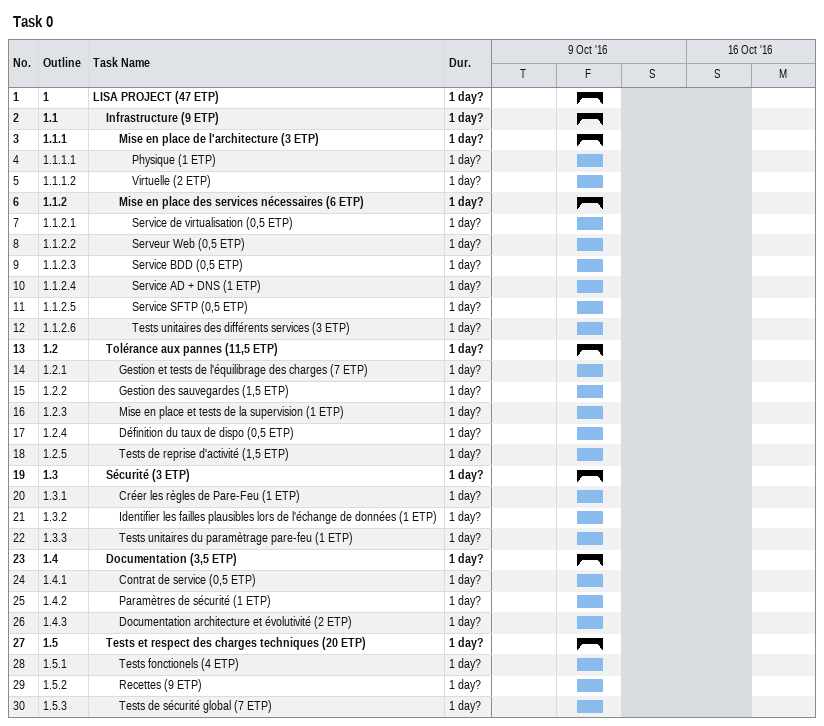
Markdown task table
Task 0

| ID | WBS | Task | Duration | Start | Finish |
|---|---|---|---|---|---|
| 1 | 1 | **LISA PROJECT (47 ETP)** | 1d? | 2016-10-14 | 2016-10-14 |
| 2 | 1.1 | **Infrastructure (9 ETP)** | 1d? | 2016-10-14 | 2016-10-14 |
| 3 | 1.1.1 | **Mise en place de l'architecture (3 ETP)** | 1d? | 2016-10-14 | 2016-10-14 |
| 4 | 1.1.1.1 | Physique (1 ETP) | 1d? | 2016-10-14 | 2016-10-14 |
| 5 | 1.1.1.2 | Virtuelle (2 ETP) | 1d? | 2016-10-14 | 2016-10-14 |
| 6 | 1.1.2 | **Mise en place des services nécessaires (6 ETP)** | 1d? | 2016-10-14 | 2016-10-14 |
| 7 | 1.1.2.1 | Service de virtualisation (0,5 ETP) | 1d? | 2016-10-14 | 2016-10-14 |
| 8 | 1.1.2.2 | Serveur Web (0,5 ETP) | 1d? | 2016-10-14 | 2016-10-14 |
| 9 | 1.1.2.3 | Service BDD (0,5 ETP) | 1d? | 2016-10-14 | 2016-10-14 |
| 10 | 1.1.2.4 | Service AD + DNS (1 ETP) | 1d? | 2016-10-14 | 2016-10-14 |
| 11 | 1.1.2.5 | Service SFTP (0,5 ETP) | 1d? | 2016-10-14 | 2016-10-14 |
| 12 | 1.1.2.6 | Tests unitaires des différents services (3 ETP) | 1d? | 2016-10-14 | 2016-10-14 |
| 13 | 1.2 | **Tolérance aux pannes (11,5 ETP)** | 1d? | 2016-10-14 | 2016-10-14 |
| 14 | 1.2.1 | Gestion et tests de l'équilibrage des charges (7 ETP) | 1d? | 2016-10-14 | 2016-10-14 |
| 15 | 1.2.2 | Gestion des sauvegardes (1,5 ETP) | 1d? | 2016-10-14 | 2016-10-14 |
| 16 | 1.2.3 | Mise en place et tests de la supervision (1 ETP) | 1d? | 2016-10-14 | 2016-10-14 |
| 17 | 1.2.4 | Définition du taux de dispo (0,5 ETP) | 1d? | 2016-10-14 | 2016-10-14 |
| 18 | 1.2.5 | Tests de reprise d'activité (1,5 ETP) | 1d? | 2016-10-14 | 2016-10-14 |
| 19 | 1.3 | **Sécurité (3 ETP)** | 1d? | 2016-10-14 | 2016-10-14 |
| 20 | 1.3.1 | Créer les règles de Pare-Feu (1 ETP) | 1d? | 2016-10-14 | 2016-10-14 |
| 21 | 1.3.2 | Identifier les failles plausibles lors de l'échange de données (1 ETP) | 1d? | 2016-10-14 | 2016-10-14 |
| 22 | 1.3.3 | Tests unitaires du paramètrage pare-feu (1 ETP) | 1d? | 2016-10-14 | 2016-10-14 |
| 23 | 1.4 | **Documentation (3,5 ETP)** | 1d? | 2016-10-14 | 2016-10-14 |
| 24 | 1.4.1 | Contrat de service (0,5 ETP) | 1d? | 2016-10-14 | 2016-10-14 |
| 25 | 1.4.2 | Paramètres de sécurité (1 ETP) | 1d? | 2016-10-14 | 2016-10-14 |
| 26 | 1.4.3 | Documentation architecture et évolutivité (2 ETP) | 1d? | 2016-10-14 | 2016-10-14 |
| 27 | 1.5 | **Tests et respect des charges techniques (20 ETP)** | 1d? | 2016-10-14 | 2016-10-14 |
| 28 | 1.5.1 | Tests fonctionels (4 ETP) | 1d? | 2016-10-14 | 2016-10-14 |
| 29 | 1.5.2 | Recettes (9 ETP) | 1d? | 2016-10-14 | 2016-10-14 |
| 30 | 1.5.3 | Tests de sécurité global (7 ETP) | 1d? | 2016-10-14 | 2016-10-14 |
